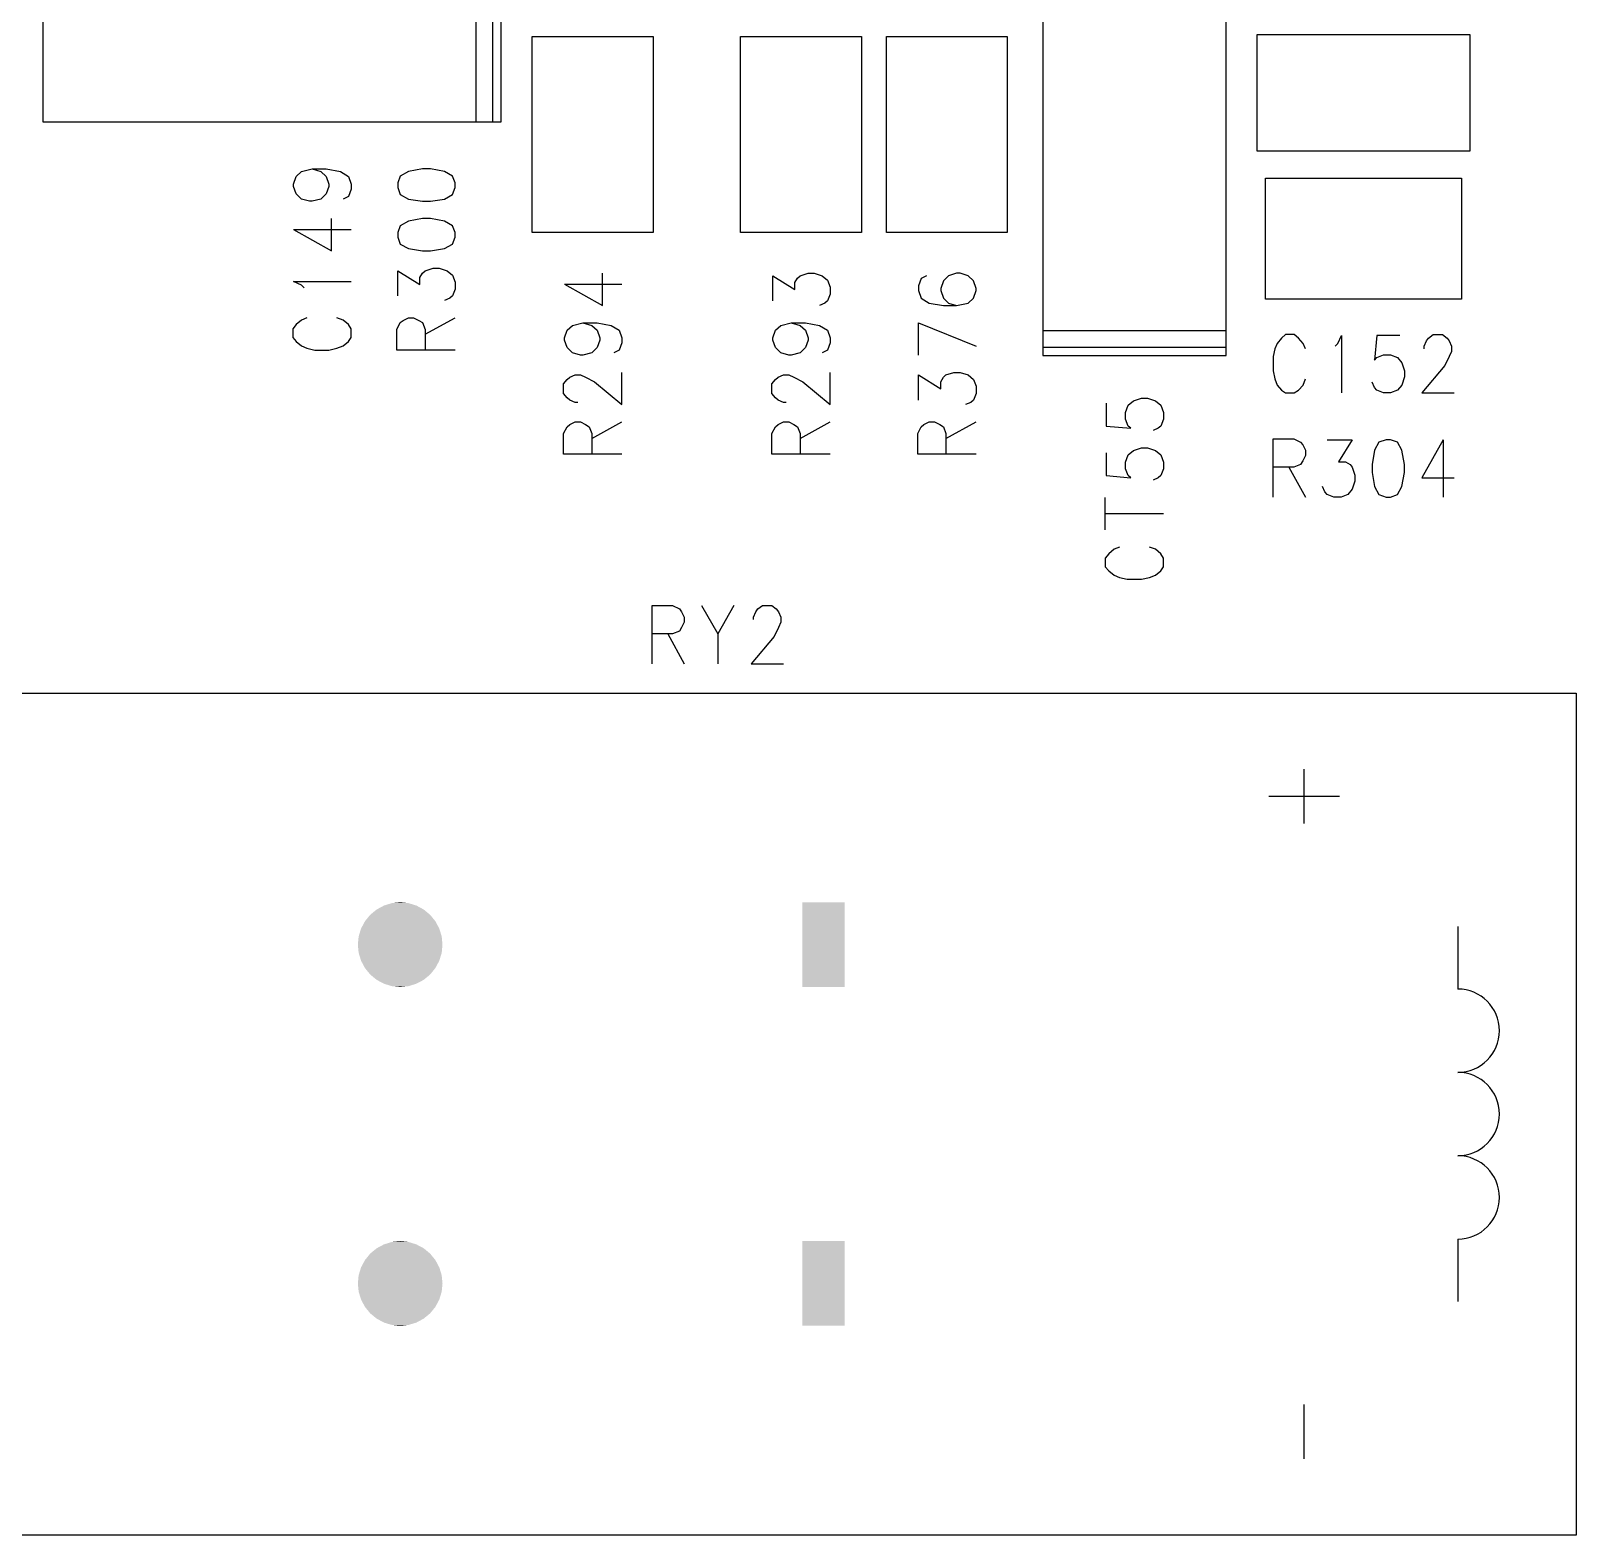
# Model space of a CAD drawing. Extents: x 295 to 953, y 10 to 290.
# Drawn here: x 748.45 to 779.05, y 131.94 to 161.71 of the extents above; entities that cross this region are included whole.
import ezdxf

# ---------------------------------------------------------------- set-up
doc = ezdxf.new("R2010")
doc.units = 0
doc.header["$LTSCALE"] = 5
doc.header["$MEASUREMENT"] = 0
doc.layers.add('13_C-SILK_GBR', color=7, linetype='CONTINUOUS')

msp = doc.modelspace()

# ---------------------------------------------------------------- linework, layer by layer
at = {"layer": '13_C-SILK_GBR'}
for p, q in [((768.488, 164.365), (768.488, 155.785)), ((772.118, 155.785), (772.118, 164.365)), ((748.688, 163.54), (748.688, 159.91)), ((757.268, 159.91), (757.268, 163.54)), ((757.598, 159.91), (757.598, 163.54)), ((757.763, 159.91), (757.763, 163.54)), ((758.381, 157.724), (758.381, 161.601)), ((758.381, 161.601), (760.774, 161.601)), ((760.774, 161.601), (760.774, 157.724)), ((762.506, 157.724), (762.506, 161.601)), ((762.506, 161.601), (764.899, 161.601)), ((764.899, 161.601), (764.899, 157.724)), ((765.394, 157.724), (765.394, 161.601)), ((765.394, 161.601), (767.786, 161.601)), ((767.786, 161.601), (767.786, 157.724)), ((772.736, 159.333), (772.736, 161.643)), ((772.736, 161.643), (776.944, 161.643)), ((776.944, 161.643), (776.944, 159.333)), ((748.688, 159.91), (757.268, 159.91)), ((757.268, 159.91), (757.598, 159.91)), ((757.598, 159.91), (757.763, 159.91)), ((776.944, 159.333), (772.736, 159.333)), ((753.656, 158.679), (753.707, 158.833)), ((753.707, 158.833), (753.812, 158.928)), ((753.812, 158.928), (754.022, 158.979)), ((754.022, 158.979), (754.197, 158.928)), ((754.022, 158.979), (754.303, 158.979)), ((754.197, 158.928), (754.303, 158.833)), ((754.303, 158.979), (754.583, 158.928)), ((754.303, 158.833), (754.355, 158.679)), ((754.583, 158.928), (754.74, 158.833)), ((754.74, 158.833), (754.793, 158.679)), ((755.769, 158.839), (755.718, 158.706)), ((755.928, 158.928), (755.769, 158.839)), ((756.208, 158.979), (755.928, 158.928)), ((756.365, 158.979), (756.208, 158.979)), ((756.646, 158.928), (756.365, 158.979)), ((756.802, 158.839), (756.646, 158.928)), ((756.855, 158.706), (756.802, 158.839)), ((772.901, 156.404), (772.901, 158.796)), ((772.901, 158.796), (776.779, 158.796)), ((776.779, 158.796), (776.779, 156.404)), ((753.656, 158.635), (753.656, 158.679)), ((753.707, 158.488), (753.656, 158.635)), ((753.812, 158.385), (753.707, 158.488)), ((754.303, 158.488), (754.197, 158.385)), ((754.355, 158.635), (754.303, 158.488)), ((754.355, 158.679), (754.355, 158.635)), ((754.793, 158.583), (754.74, 158.437)), ((754.793, 158.679), (754.793, 158.583)), ((755.718, 158.706), (755.718, 158.615)), ((755.718, 158.615), (755.769, 158.475)), ((755.769, 158.475), (755.928, 158.385)), ((756.646, 158.385), (756.802, 158.475)), ((756.802, 158.475), (756.855, 158.615)), ((756.855, 158.615), (756.855, 158.706)), ((753.971, 158.341), (753.812, 158.385)), ((754.022, 158.341), (753.971, 158.341)), ((754.197, 158.385), (754.022, 158.341)), ((754.74, 158.437), (754.636, 158.385)), ((755.928, 158.385), (756.208, 158.341)), ((756.208, 158.341), (756.365, 158.341)), ((756.365, 158.341), (756.646, 158.385)), ((754.408, 157.359), (754.408, 157.998)), ((755.928, 157.947), (755.769, 157.857)), ((756.208, 157.998), (755.928, 157.947)), ((756.365, 157.998), (756.208, 157.998)), ((756.646, 157.947), (756.365, 157.998)), ((756.802, 157.857), (756.646, 157.947)), ((753.656, 157.78), (754.408, 157.359)), ((753.656, 157.78), (754.793, 157.78)), ((755.769, 157.857), (755.718, 157.724)), ((755.718, 157.724), (755.718, 157.633)), ((755.718, 157.633), (755.769, 157.493)), ((756.855, 157.724), (756.802, 157.857)), ((756.802, 157.493), (756.855, 157.633)), ((756.855, 157.633), (756.855, 157.724)), ((760.774, 157.724), (758.381, 157.724)), ((764.899, 157.724), (762.506, 157.724)), ((767.786, 157.724), (765.394, 157.724)), ((755.769, 157.493), (755.928, 157.404)), ((755.928, 157.404), (756.208, 157.359)), ((756.208, 157.359), (756.365, 157.359)), ((756.365, 157.359), (756.646, 157.404)), ((756.646, 157.404), (756.802, 157.493)), ((755.718, 156.466), (755.718, 156.965)), ((755.718, 156.965), (756.155, 156.691)), ((756.208, 156.92), (756.259, 156.965)), ((756.259, 156.965), (756.418, 157.016)), ((756.418, 157.016), (756.54, 157.016)), ((756.54, 157.016), (756.698, 156.965)), ((756.698, 156.965), (756.802, 156.876)), ((753.812, 156.678), (753.656, 156.754)), ((753.656, 156.754), (754.793, 156.754)), ((753.865, 156.627), (753.812, 156.678)), ((756.155, 156.831), (756.208, 156.92)), ((756.155, 156.691), (756.155, 156.831)), ((756.802, 156.876), (756.855, 156.742)), ((756.855, 156.742), (756.855, 156.6)), ((759.018, 156.699), (759.771, 156.278)), ((759.018, 156.699), (760.155, 156.699)), ((759.771, 156.278), (759.771, 156.917)), ((763.143, 156.367), (763.143, 156.866)), ((763.143, 156.866), (763.58, 156.592)), ((763.58, 156.732), (763.633, 156.821)), ((763.58, 156.592), (763.58, 156.732)), ((763.633, 156.821), (763.684, 156.866)), ((763.684, 156.866), (763.843, 156.917)), ((763.843, 156.917), (763.965, 156.917)), ((763.965, 156.917), (764.123, 156.866)), ((764.123, 156.866), (764.227, 156.777)), ((764.227, 156.777), (764.28, 156.643)), ((764.28, 156.643), (764.28, 156.501)), ((766.082, 156.815), (766.031, 156.668)), ((766.031, 156.668), (766.031, 156.572)), ((766.187, 156.866), (766.082, 156.815)), ((766.521, 156.763), (766.468, 156.617)), ((766.625, 156.866), (766.521, 156.763)), ((766.783, 156.917), (766.625, 156.866)), ((766.852, 156.917), (766.783, 156.917)), ((767.011, 156.866), (766.852, 156.917)), ((767.115, 156.763), (767.011, 156.866)), ((767.168, 156.617), (767.115, 156.763)), ((756.749, 156.422), (756.646, 156.377)), ((756.802, 156.466), (756.749, 156.422)), ((756.855, 156.6), (756.802, 156.466)), ((764.227, 156.367), (764.174, 156.323)), ((764.28, 156.501), (764.227, 156.367)), ((766.031, 156.572), (766.082, 156.425)), ((766.082, 156.425), (766.24, 156.323)), ((766.468, 156.617), (766.468, 156.572)), ((766.468, 156.572), (766.521, 156.425)), ((766.521, 156.425), (766.625, 156.323)), ((767.011, 156.323), (767.115, 156.425)), ((767.115, 156.425), (767.168, 156.572)), ((767.168, 156.572), (767.168, 156.617)), ((776.779, 156.404), (772.901, 156.404)), ((753.918, 156.034), (753.812, 155.99)), ((754.636, 155.99), (754.512, 156.034)), ((755.822, 155.983), (755.928, 156.034)), ((755.928, 156.034), (756.033, 156.034)), ((756.033, 156.034), (756.137, 155.983)), ((756.259, 155.709), (756.855, 156.034)), ((764.174, 156.323), (764.071, 156.278)), ((766.24, 156.323), (766.521, 156.278)), ((766.521, 156.278), (766.783, 156.278)), ((766.625, 156.323), (766.783, 156.278)), ((766.783, 156.278), (767.011, 156.323)), ((753.707, 155.901), (753.638, 155.816)), ((753.638, 155.816), (753.638, 155.645)), ((753.812, 155.99), (753.707, 155.901)), ((754.74, 155.901), (754.636, 155.99)), ((754.793, 155.816), (754.74, 155.901)), ((754.793, 155.645), (754.793, 155.816)), ((755.7, 155.805), (755.769, 155.938)), ((755.7, 155.396), (755.7, 155.805)), ((755.769, 155.938), (755.822, 155.983)), ((756.137, 155.983), (756.208, 155.938)), ((756.208, 155.938), (756.259, 155.805)), ((756.259, 155.805), (756.259, 155.396)), ((759.018, 155.635), (759.069, 155.788)), ((759.069, 155.788), (759.175, 155.884)), ((759.175, 155.884), (759.385, 155.935)), ((759.385, 155.935), (759.559, 155.884)), ((759.385, 155.935), (759.665, 155.935)), ((759.559, 155.884), (759.665, 155.788)), ((759.665, 155.935), (759.946, 155.884)), ((759.665, 155.788), (759.718, 155.635)), ((759.946, 155.884), (760.102, 155.788)), ((760.102, 155.788), (760.155, 155.635)), ((763.143, 155.635), (763.194, 155.788)), ((763.194, 155.788), (763.3, 155.884)), ((763.3, 155.884), (763.51, 155.935)), ((763.51, 155.935), (763.684, 155.884)), ((763.51, 155.935), (763.79, 155.935)), ((763.684, 155.884), (763.79, 155.788)), ((763.79, 155.935), (764.071, 155.884)), ((763.79, 155.788), (763.843, 155.635)), ((764.071, 155.884), (764.227, 155.788)), ((764.227, 155.788), (764.28, 155.635)), ((766.031, 155.297), (766.031, 155.935)), ((766.031, 155.935), (767.168, 155.475)), ((768.488, 155.785), (768.488, 155.455)), ((768.488, 155.785), (772.118, 155.785)), ((772.118, 155.455), (772.118, 155.785)), ((753.638, 155.645), (753.707, 155.562)), ((753.707, 155.562), (753.812, 155.478)), ((753.812, 155.478), (753.918, 155.434)), ((753.918, 155.434), (754.075, 155.396)), ((754.355, 155.396), (754.512, 155.434)), ((754.512, 155.434), (754.636, 155.478)), ((754.636, 155.478), (754.74, 155.562)), ((754.74, 155.562), (754.793, 155.645)), ((759.018, 155.59), (759.018, 155.635)), ((759.069, 155.443), (759.018, 155.59)), ((759.175, 155.341), (759.069, 155.443)), ((759.665, 155.443), (759.559, 155.341)), ((759.718, 155.59), (759.665, 155.443)), ((759.718, 155.635), (759.718, 155.59)), ((760.155, 155.539), (760.102, 155.392)), ((760.155, 155.635), (760.155, 155.539)), ((763.143, 155.59), (763.143, 155.635)), ((763.194, 155.443), (763.143, 155.59)), ((763.3, 155.341), (763.194, 155.443)), ((763.79, 155.443), (763.684, 155.341)), ((763.843, 155.59), (763.79, 155.443)), ((763.843, 155.635), (763.843, 155.59)), ((764.28, 155.539), (764.227, 155.392)), ((764.28, 155.635), (764.28, 155.539)), ((768.488, 155.455), (768.488, 155.29)), ((768.488, 155.455), (772.118, 155.455)), ((772.118, 155.29), (772.118, 155.455)), ((773.086, 155.422), (773.048, 155.265)), ((773.131, 155.528), (773.086, 155.422)), ((773.215, 155.633), (773.131, 155.528)), ((773.297, 155.703), (773.215, 155.633)), ((773.469, 155.703), (773.297, 155.703)), ((773.553, 155.633), (773.469, 155.703)), ((773.642, 155.528), (773.553, 155.633)), ((773.687, 155.422), (773.642, 155.528)), ((774.279, 155.475), (774.33, 155.528)), ((774.33, 155.528), (774.406, 155.684)), ((774.406, 155.684), (774.406, 154.548)), ((775.101, 155.684), (775.056, 155.194)), ((775.555, 155.684), (775.101, 155.684)), ((776.038, 155.475), (776.083, 155.58)), ((776.038, 155.422), (776.038, 155.475)), ((776.083, 155.58), (776.127, 155.633)), ((776.127, 155.633), (776.216, 155.703)), ((776.216, 155.703), (776.403, 155.703)), ((776.403, 155.703), (776.492, 155.633)), ((776.492, 155.633), (776.536, 155.58)), ((776.536, 155.58), (776.581, 155.475)), ((776.581, 155.475), (776.581, 155.369)), ((754.075, 155.396), (754.355, 155.396)), ((756.855, 155.396), (755.7, 155.396)), ((759.333, 155.297), (759.175, 155.341)), ((759.385, 155.297), (759.333, 155.297)), ((759.559, 155.341), (759.385, 155.297)), ((760.102, 155.392), (759.998, 155.341)), ((763.458, 155.297), (763.3, 155.341)), ((763.51, 155.297), (763.458, 155.297)), ((763.684, 155.341), (763.51, 155.297)), ((764.227, 155.392), (764.123, 155.341)), ((768.488, 155.29), (772.118, 155.29)), ((773.048, 155.265), (773.048, 154.985)), ((775.056, 155.194), (775.101, 155.247)), ((775.101, 155.247), (775.234, 155.3)), ((775.234, 155.3), (775.37, 155.3)), ((775.37, 155.3), (775.51, 155.247)), ((775.51, 155.247), (775.599, 155.143)), ((775.599, 155.143), (775.65, 154.985)), ((776.536, 155.265), (776.447, 155.09)), ((776.581, 155.369), (776.536, 155.265)), ((759, 154.724), (759.069, 154.813)), ((759.069, 154.813), (759.122, 154.858)), ((759.122, 154.858), (759.228, 154.902)), ((759.228, 154.902), (759.333, 154.902)), ((759.333, 154.902), (759.437, 154.858)), ((759.437, 154.858), (759.612, 154.769)), ((760.155, 154.315), (760.155, 154.953)), ((763.125, 154.724), (763.194, 154.813)), ((763.194, 154.813), (763.247, 154.858)), ((763.247, 154.858), (763.353, 154.902)), ((763.353, 154.902), (763.458, 154.902)), ((763.458, 154.902), (763.562, 154.858)), ((763.562, 154.858), (763.737, 154.769)), ((764.28, 154.315), (764.28, 154.953)), ((766.031, 154.404), (766.031, 154.902)), ((766.031, 154.902), (766.468, 154.628)), ((766.468, 154.769), (766.521, 154.858)), ((766.521, 154.858), (766.572, 154.902)), ((766.572, 154.902), (766.73, 154.953)), ((766.73, 154.953), (766.852, 154.953)), ((766.852, 154.953), (767.011, 154.902)), ((767.011, 154.902), (767.115, 154.813)), ((767.115, 154.813), (767.168, 154.68)), ((773.048, 154.985), (773.086, 154.828)), ((773.086, 154.828), (773.131, 154.704)), ((773.642, 154.704), (773.687, 154.828)), ((775.65, 154.863), (775.599, 154.704)), ((775.65, 154.985), (775.65, 154.863)), ((776.447, 155.09), (775.993, 154.548)), ((759, 154.538), (759, 154.724)), ((759.069, 154.449), (759, 154.538)), ((759.612, 154.769), (760.155, 154.315)), ((763.125, 154.538), (763.125, 154.724)), ((763.194, 154.449), (763.125, 154.538)), ((763.737, 154.769), (764.28, 154.315)), ((766.468, 154.628), (766.468, 154.769)), ((767.168, 154.538), (767.115, 154.404)), ((767.168, 154.68), (767.168, 154.538)), ((773.131, 154.704), (773.215, 154.6)), ((773.215, 154.6), (773.297, 154.548)), ((773.297, 154.548), (773.469, 154.548)), ((773.469, 154.548), (773.553, 154.6)), ((773.553, 154.6), (773.642, 154.704)), ((775.056, 154.653), (775.012, 154.757)), ((775.101, 154.6), (775.056, 154.653)), ((775.234, 154.548), (775.101, 154.6)), ((775.37, 154.548), (775.234, 154.548)), ((775.51, 154.6), (775.37, 154.548)), ((775.599, 154.704), (775.51, 154.6)), ((775.993, 154.548), (776.632, 154.548)), ((759.122, 154.404), (759.069, 154.449)), ((759.228, 154.359), (759.122, 154.404)), ((759.281, 154.359), (759.228, 154.359)), ((763.247, 154.404), (763.194, 154.449)), ((763.353, 154.359), (763.247, 154.404)), ((763.406, 154.359), (763.353, 154.359)), ((767.062, 154.359), (766.958, 154.315)), ((767.115, 154.404), (767.062, 154.359)), ((769.743, 154.346), (769.743, 153.892)), ((770.128, 154.161), (770.18, 154.302)), ((770.18, 154.302), (770.284, 154.391)), ((770.284, 154.391), (770.443, 154.442)), ((770.443, 154.442), (770.565, 154.442)), ((770.565, 154.442), (770.723, 154.391)), ((770.723, 154.391), (770.827, 154.302)), ((770.827, 154.302), (770.88, 154.161)), ((759.069, 153.876), (759.122, 153.921)), ((759.122, 153.921), (759.228, 153.972)), ((759.228, 153.972), (759.333, 153.972)), ((759.333, 153.972), (759.437, 153.921)), ((759.437, 153.921), (759.508, 153.876)), ((759.559, 153.647), (760.155, 153.972)), ((763.194, 153.876), (763.247, 153.921)), ((763.247, 153.921), (763.353, 153.972)), ((763.353, 153.972), (763.458, 153.972)), ((763.458, 153.972), (763.562, 153.921)), ((763.562, 153.921), (763.633, 153.876)), ((763.684, 153.647), (764.28, 153.972)), ((766.082, 153.876), (766.135, 153.921)), ((766.135, 153.921), (766.24, 153.972)), ((766.24, 153.972), (766.346, 153.972)), ((766.346, 153.972), (766.45, 153.921)), ((766.45, 153.921), (766.521, 153.876)), ((766.572, 153.647), (767.168, 153.972)), ((769.743, 153.892), (770.233, 153.848)), ((770.128, 154.026), (770.128, 154.161)), ((770.18, 153.892), (770.128, 154.026)), ((770.233, 153.848), (770.18, 153.892)), ((770.827, 153.892), (770.774, 153.848)), ((770.88, 154.026), (770.827, 153.892)), ((770.88, 154.161), (770.88, 154.026)), ((759, 153.742), (759.069, 153.876)), ((759, 153.333), (759, 153.742)), ((759.508, 153.876), (759.559, 153.742)), ((759.559, 153.742), (759.559, 153.333)), ((763.125, 153.742), (763.194, 153.876)), ((763.125, 153.333), (763.125, 153.742)), ((763.633, 153.876), (763.684, 153.742)), ((763.684, 153.742), (763.684, 153.333)), ((766.013, 153.742), (766.082, 153.876)), ((766.013, 153.333), (766.013, 153.742)), ((766.521, 153.876), (766.572, 153.742)), ((766.572, 153.742), (766.572, 153.333)), ((770.774, 153.848), (770.671, 153.803)), ((773.048, 152.485), (773.048, 153.64)), ((773.048, 153.64), (773.457, 153.64)), ((773.457, 153.64), (773.591, 153.571)), ((774.119, 153.622), (774.617, 153.622)), ((774.617, 153.622), (774.343, 153.185)), ((775.286, 153.622), (775.145, 153.571)), ((775.376, 153.622), (775.286, 153.622)), ((775.51, 153.571), (775.376, 153.622)), ((776.414, 153.622), (775.993, 152.869)), ((776.414, 153.622), (776.414, 152.485)), ((760.155, 153.333), (759, 153.333)), ((764.28, 153.333), (763.125, 153.333)), ((767.168, 153.333), (766.013, 153.333)), ((769.743, 153.364), (769.743, 152.911)), ((770.128, 153.18), (770.18, 153.32)), ((770.18, 153.32), (770.284, 153.409)), ((770.284, 153.409), (770.443, 153.46)), ((770.443, 153.46), (770.565, 153.46)), ((770.565, 153.46), (770.723, 153.409)), ((770.723, 153.409), (770.827, 153.32)), ((770.827, 153.32), (770.88, 153.18)), ((773.591, 153.571), (773.636, 153.518)), ((773.636, 153.518), (773.687, 153.412)), ((773.687, 153.307), (773.636, 153.203)), ((773.687, 153.412), (773.687, 153.307)), ((775.056, 153.412), (775.012, 153.132)), ((775.145, 153.571), (775.056, 153.412)), ((775.599, 153.412), (775.51, 153.571)), ((775.65, 153.132), (775.599, 153.412)), ((770.128, 153.044), (770.128, 153.18)), ((770.18, 152.911), (770.128, 153.044)), ((770.88, 153.044), (770.827, 152.911)), ((770.88, 153.18), (770.88, 153.044)), ((773.457, 153.081), (773.048, 153.081)), ((773.362, 153.081), (773.687, 152.485)), ((773.591, 153.132), (773.457, 153.081)), ((773.636, 153.203), (773.591, 153.132)), ((774.343, 153.185), (774.484, 153.185)), ((774.484, 153.185), (774.573, 153.132)), ((774.573, 153.132), (774.617, 153.081)), ((774.617, 153.081), (774.668, 152.922)), ((775.012, 153.132), (775.012, 152.975)), ((775.012, 152.975), (775.056, 152.695)), ((775.599, 152.695), (775.65, 152.975)), ((775.65, 152.975), (775.65, 153.132)), ((769.743, 152.911), (770.233, 152.866)), ((770.233, 152.866), (770.18, 152.911)), ((770.774, 152.866), (770.671, 152.822)), ((770.827, 152.911), (770.774, 152.866)), ((774.074, 152.591), (774.03, 152.695)), ((774.668, 152.8), (774.617, 152.642)), ((774.668, 152.922), (774.668, 152.8)), ((775.056, 152.695), (775.145, 152.538)), ((775.51, 152.538), (775.599, 152.695)), ((775.993, 152.869), (776.632, 152.869)), ((769.725, 151.84), (769.725, 152.478)), ((774.119, 152.538), (774.074, 152.591)), ((774.253, 152.485), (774.119, 152.538)), ((774.395, 152.485), (774.253, 152.485)), ((774.528, 152.538), (774.395, 152.485)), ((774.617, 152.642), (774.528, 152.538)), ((775.145, 152.538), (775.286, 152.485)), ((775.286, 152.485), (775.376, 152.485)), ((775.376, 152.485), (775.51, 152.538)), ((769.725, 152.158), (770.88, 152.158)), ((769.9, 151.452), (769.794, 151.363)), ((770.006, 151.497), (769.9, 151.452)), ((770.723, 151.452), (770.6, 151.497)), ((770.827, 151.363), (770.723, 151.452)), ((769.794, 151.363), (769.725, 151.279)), ((769.725, 151.279), (769.725, 151.107)), ((770.88, 151.279), (770.827, 151.363)), ((770.88, 151.107), (770.88, 151.279)), ((769.725, 151.107), (769.794, 151.025)), ((769.794, 151.025), (769.9, 150.941)), ((769.9, 150.941), (770.006, 150.896)), ((770.006, 150.896), (770.162, 150.858)), ((770.162, 150.858), (770.443, 150.858)), ((770.443, 150.858), (770.6, 150.896)), ((770.6, 150.896), (770.723, 150.941)), ((770.723, 150.941), (770.827, 151.025)), ((770.827, 151.025), (770.88, 151.107)), ((760.752, 149.185), (760.752, 150.34)), ((760.752, 150.34), (761.16, 150.34)), ((761.16, 150.34), (761.294, 150.271)), ((761.294, 150.271), (761.338, 150.218)), ((761.338, 150.218), (761.389, 150.112)), ((761.734, 150.34), (762.053, 149.781)), ((762.371, 150.34), (762.053, 149.781)), ((762.76, 150.112), (762.805, 150.218)), ((762.805, 150.218), (762.85, 150.271)), ((762.85, 150.271), (762.939, 150.34)), ((762.939, 150.34), (763.123, 150.34)), ((763.123, 150.34), (763.213, 150.271)), ((763.213, 150.271), (763.257, 150.218)), ((763.257, 150.218), (763.302, 150.112)), ((761.389, 150.007), (761.338, 149.903)), ((761.389, 150.112), (761.389, 150.007)), ((762.76, 150.06), (762.76, 150.112)), ((763.302, 150.007), (763.257, 149.903)), ((763.302, 150.112), (763.302, 150.007)), ((761.16, 149.781), (760.752, 149.781)), ((761.064, 149.781), (761.389, 149.185)), ((761.294, 149.832), (761.16, 149.781)), ((761.338, 149.903), (761.294, 149.832)), ((762.053, 149.781), (762.053, 149.185)), ((763.168, 149.728), (762.716, 149.185)), ((763.257, 149.903), (763.168, 149.728)), ((762.716, 149.185), (763.353, 149.185)), ((745.058, 148.608), (779.048, 148.608)), ((779.048, 148.608), (779.048, 131.943)), ((773.662, 146.025), (773.662, 147.098)), ((774.362, 146.562), (772.962, 146.562)), ((776.705, 143.988), (776.705, 142.75)), ((776.705, 137.8), (776.705, 136.563)), ((773.662, 133.452), (773.662, 134.525)), ((779.048, 131.943), (745.058, 131.943))]:
    msp.add_line(p, q, dxfattribs=at)
for centre in [(776.705, 141.925), (776.705, 140.275), (776.705, 138.625)]:
    msp.add_arc(centre, 0.825, 270, 90, dxfattribs=at)
for points in [[(755.301, 144.324), (755.446, 144.402), (756.231, 144.324), (756.086, 144.402)], [(755.446, 144.402), (755.603, 144.45), (756.086, 144.402), (755.929, 144.45)], [(755.603, 144.45), (755.766, 144.466), (755.929, 144.45), (755.766, 144.466)], [(763.729, 142.79), (763.729, 144.466), (764.567, 142.79), (764.567, 144.466)], [(763.729, 144.466), (763.729, 144.466), (764.567, 144.466), (763.729, 144.466)], [(754.992, 143.948), (755.07, 144.093), (756.54, 143.948), (756.462, 144.093)], [(755.07, 144.093), (755.174, 144.22), (756.462, 144.093), (756.358, 144.22)], [(755.174, 144.22), (755.301, 144.324), (756.358, 144.22), (756.231, 144.324)], [(754.928, 143.628), (754.944, 143.791), (756.604, 143.628), (756.588, 143.791)], [(754.944, 143.791), (754.992, 143.948), (756.588, 143.791), (756.54, 143.948)], [(754.944, 143.464), (754.928, 143.628), (756.588, 143.464), (756.604, 143.628)], [(754.992, 143.308), (754.944, 143.464), (756.54, 143.308), (756.588, 143.464)], [(755.07, 143.163), (754.992, 143.308), (756.462, 143.163), (756.54, 143.308)], [(755.174, 143.035), (755.07, 143.163), (756.358, 143.035), (756.462, 143.163)], [(755.301, 142.931), (755.174, 143.035), (756.231, 142.931), (756.358, 143.035)], [(755.446, 142.854), (755.301, 142.931), (756.086, 142.854), (756.231, 142.931)], [(755.603, 142.806), (755.446, 142.854), (755.929, 142.806), (756.086, 142.854)], [(755.766, 142.79), (755.603, 142.806), (755.766, 142.79), (755.929, 142.806)], [(755.301, 137.619), (755.446, 137.696), (756.231, 137.619), (756.086, 137.696)], [(755.446, 137.696), (755.603, 137.744), (756.086, 137.696), (755.929, 137.744)], [(755.603, 137.744), (755.766, 137.76), (755.929, 137.744), (755.766, 137.76)], [(763.729, 136.084), (763.729, 137.76), (764.567, 136.084), (764.567, 137.76)], [(763.729, 137.76), (763.729, 137.76), (764.567, 137.76), (763.729, 137.76)], [(754.992, 137.242), (755.07, 137.387), (756.54, 137.242), (756.462, 137.387)], [(755.07, 137.387), (755.174, 137.515), (756.462, 137.387), (756.358, 137.515)], [(755.174, 137.515), (755.301, 137.619), (756.358, 137.515), (756.231, 137.619)], [(754.928, 136.922), (754.944, 137.086), (756.604, 136.922), (756.588, 137.086)], [(754.944, 137.086), (754.992, 137.242), (756.588, 137.086), (756.54, 137.242)], [(754.944, 136.759), (754.928, 136.922), (756.588, 136.759), (756.604, 136.922)], [(754.992, 136.602), (754.944, 136.759), (756.54, 136.602), (756.588, 136.759)], [(755.07, 136.457), (754.992, 136.602), (756.462, 136.457), (756.54, 136.602)], [(755.174, 136.33), (755.07, 136.457), (756.358, 136.33), (756.462, 136.457)], [(755.301, 136.226), (755.174, 136.33), (756.231, 136.226), (756.358, 136.33)], [(755.446, 136.148), (755.301, 136.226), (756.086, 136.148), (756.231, 136.226)], [(755.603, 136.101), (755.446, 136.148), (755.929, 136.101), (756.086, 136.148)], [(755.766, 136.084), (755.603, 136.101), (755.766, 136.084), (755.929, 136.101)]]:
    msp.add_solid(points, dxfattribs=at)

doc.saveas('drawing.dxf')
